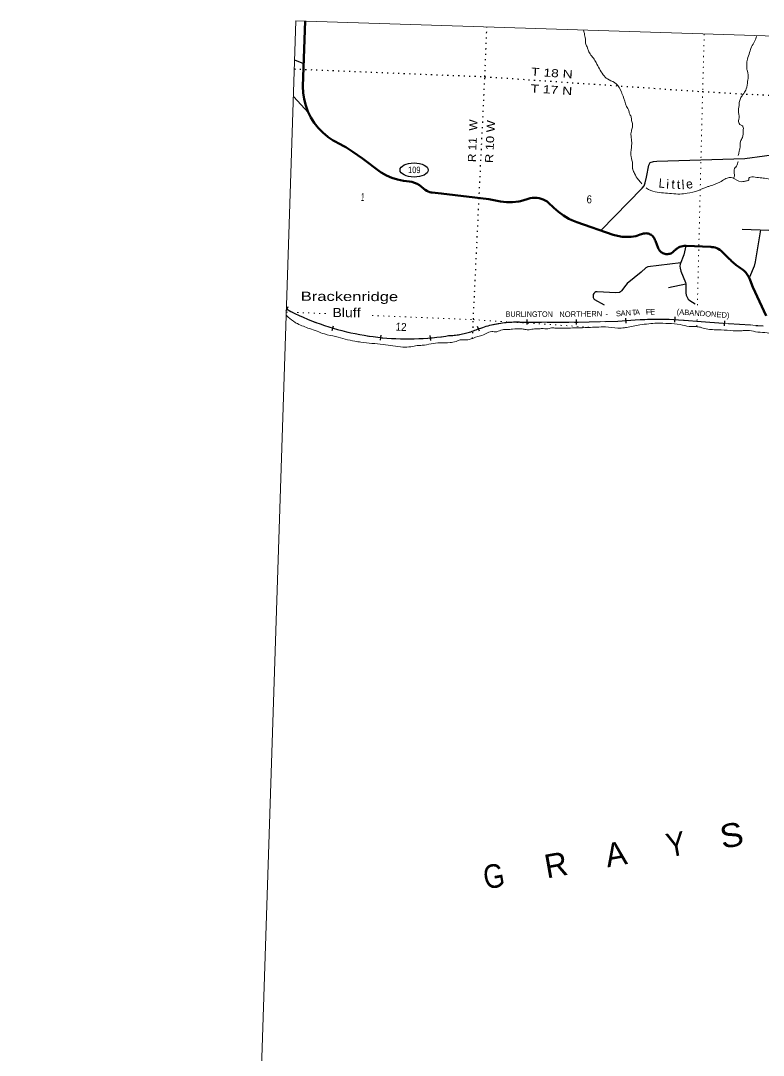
# Model space of a CAD drawing. Header units: feet. Extents: x -757852 to -501257, y -360805 to -170898.
# Drawn here: x -757852 to -741552, y -193615 to -170898 of the extents above; entities that cross this region are included whole.
import ezdxf
from ezdxf.enums import TextEntityAlignment as Align

# ---------------------------------------------------------------- set-up
doc = ezdxf.new("R2010")
doc.units = ezdxf.units.FT
doc.header["$LTSCALE"] = 80
doc.linetypes.add('DOTTED', pattern=[1.5, 0.3, -1.2])
doc.linetypes.add('LONG_DASHED', pattern=[7.5, 6, -1.5])
for name, color, linetype, lineweight in [('17', 7, 'Continuous', 25), ('23', 7, 'Continuous', 70), ('29', 7, 'Continuous', 25), ('34', 7, 'Continuous', 13), ('39', 7, 'Continuous', 13), ('4', 7, 'Continuous', 13), ('41', 7, 'Continuous', 13), ('6', 7, 'DOTTED', 25), ('63', 7, 'Continuous', 25), ('7', 7, 'DOTTED', 13)]:
    doc.layers.add(name, color=color, linetype=linetype, lineweight=lineweight)
doc.layers.add('42', color=7, linetype='Continuous')

msp = doc.modelspace()

# ---------------------------------------------------------------- linework, layer by layer
at = {"layer": '17'}
msp.add_ellipse((-749216.39, -174176.05), major_axis=(-309.24, 1), ratio=0.500121, dxfattribs=at)
at = {"layer": '23'}
for points in [[(-743840.14, -175928.34), (-743851.48, -175909.19), (-743860.75, -175888.96), (-743867.85, -175867.87), (-743910.64, -175756.42), (-743920.15, -175731.64), (-743932.58, -175706.42), (-743943.71, -175683.84), (-743966.33, -175646.83), (-743981.64, -175621.79), (-744006.61, -175603.93), (-744009.33, -175602.06), (-744031.66, -175589.98), (-744055.12, -175580.29), (-744079.47, -175573.11), (-744104.44, -175568.51), (-744129.75, -175566.55), (-744155.13, -175567.24), (-744180.3, -175570.58), (-744204.98, -175576.54), (-744228.9, -175585.04), (-744251.8, -175596), (-744327.79, -175621.48), (-744351.23, -175626.63), (-744450.54, -175641.79), (-744550.9, -175646.48), (-744651.19, -175640.66), (-744750.32, -175624.39), (-744847.21, -175597.84), (-745644.32, -175321.13), (-745751.31, -175278.68), (-745820.85, -175245.64), (-745939.68, -175176.77), (-746050.66, -175095.86), (-746152.57, -175003.79), (-746271.71, -174889.46), (-746295.21, -174871.47), (-746336.44, -174845.09), (-746380.2, -174823.16), (-746426.02, -174805.93), (-746473.39, -174793.58), (-746521.79, -174786.25), (-746570.69, -174784.02), (-746619.56, -174786.91), (-746667.85, -174794.9), (-746715.05, -174807.89), (-746738.61, -174816.75), (-746880.71, -174860.49), (-746921.45, -174867.37), (-747055.17, -174880.64), (-747189.54, -174879.85), (-747323.1, -174865.03), (-747578.98, -174818.54), (-748619.48, -174692.23), (-748820.36, -174673.16), (-748845.42, -174670.78), (-748870.36, -174663.95), (-748873.66, -174663.05), (-748907.77, -174650.16), (-748940.33, -174633.77), (-748971.01, -174614.07), (-748999.45, -174591.27), (-749007.95, -174582.79), (-749052.47, -174543.63), (-749100.83, -174509.34), (-749152.52, -174480.3), (-749206.95, -174456.81), (-749263.55, -174439.15), (-749321.68, -174427.5), (-749380.71, -174421.99), (-749449.22, -174413.69), (-749578.37, -174387.48), (-749704.08, -174347.92), (-749824.96, -174295.43), (-749939.7, -174230.59), (-749960.07, -174218.1), (-750352.47, -173922.79), (-750562.19, -173776.4), (-750717.1, -173673.68), (-750895.85, -173578.1), (-750921.52, -173564.37), (-750945.85, -173551.55), (-750992.08, -173527.19), (-751104.52, -173453.1), (-751113.75, -173446.24), (-751222.71, -173355.27), (-751321.57, -173253.4), (-751409.25, -173141.76), (-751484.77, -173021.57), (-751547.31, -172894.14), (-751596.19, -172760.87), (-751630.88, -172623.22), (-751650.98, -172482.7), (-751656.29, -172340.85), (-751606.14, -170904.54)], [(-741486.98, -177377.55), (-741778.81, -176749.15), (-741838.25, -176594.77), (-741847.82, -176569.91), (-741859.26, -176544.77), (-741875.02, -176512.48), (-741902.45, -176468.61), (-741934.31, -176427.86), (-741970.26, -176390.66), (-742009.91, -176357.42), (-742052.81, -176328.5), (-742080.55, -176312.62), (-742151.17, -176265.15), (-742216.44, -176210.56), (-742251.42, -176174.45), (-742275.47, -176149.62), (-742300.64, -176125.08), (-742415.44, -176013.2), (-742476.59, -175949.54), (-742478.52, -175947.93), (-742508.13, -175925.92), (-742539.87, -175907.13), (-742573.4, -175891.77), (-742608.36, -175879.99), (-742644.36, -175871.93), (-742656, -175870.58), (-742680.86, -175867.69), (-742706, -175866.53), (-743244.31, -175841.85), (-743252.29, -175840.95), (-743285.76, -175841.7), (-743318.98, -175845.94), (-743351.57, -175853.63), (-743383.18, -175864.68), (-743413.45, -175878.98), (-743442.07, -175896.36), (-743468.72, -175916.65), (-743480.12, -175927.38), (-743504.81, -175952.51), (-743529.67, -175975.98), (-743545.42, -175987.68), (-743564.57, -175999.01), (-743584.8, -176008.28), (-743605.89, -176015.38), (-743627.6, -176020.24), (-743649.7, -176022.81), (-743671.95, -176023.05), (-743694.11, -176020.96), (-743715.92, -176016.57), (-743737.16, -176009.92), (-743757.58, -176001.09), (-743776.97, -175990.17), (-743795.11, -175977.28), (-743811.81, -175962.57), (-743826.87, -175946.2), (-743840.14, -175928.34)]]:
    msp.add_lwpolyline(points, dxfattribs=at)
at = {"layer": '29'}
for p, q in [((-751639.02, -171846.12), (-751838.19, -171763.1)), ((-751536.94, -172922.4), (-751864.52, -172560.56)), ((-742014.96, -175475.06), (-739700.98, -175571.14)), ((-743249.87, -176685.7), (-743634.4, -176763.3))]:
    msp.add_line(p, q, dxfattribs=at)
for points in [[(-745120.68, -175502.91), (-744211.4, -174577.24), (-744167.95, -174523.6), (-744144.48, -174457.87), (-744113.61, -174333.72), (-744065.21, -174070.18), (-744050.62, -174040), (-744032.97, -174015.13), (-743961.45, -173988.35), (-743891.15, -173980.43), (-741956.39, -173920.99), (-741091.19, -173809.88)], [(-741614.4, -175491.69), (-741729.94, -176193.95), (-741753.32, -176284.32), (-741852.18, -176532.9)], [(-743251.56, -175841.52), (-743297.04, -176036.45), (-743373.31, -176242.61), (-743381.84, -176291.36), (-743379.49, -176331.27), (-743363.22, -176395.82), (-743260.49, -176643.12), (-743252.78, -176674.03), (-743253.3, -176870.62), (-743243.39, -176925.22), (-743224.62, -176969.83), (-743201.15, -177009.74), (-743167.63, -177040.85), (-743046.22, -177117.96)], [(-743361.69, -176211.19), (-744090.05, -176303.19), (-744126.88, -176325.41), (-744230.91, -176416.35), (-744539.88, -176668.16), (-744571.17, -176702.72), (-744662.34, -176827.86), (-744683.02, -176848.93), (-744711.18, -176865.36), (-744790.53, -176873.14), (-745195.03, -176851.37), (-745227.42, -176853.62), (-745250.89, -176863.01), (-745274.35, -176891.18), (-745285.69, -176912.18), (-745288.43, -176975.7), (-745274.35, -177003.87), (-745253.85, -177022.01), (-745045.54, -177134.67)]]:
    msp.add_lwpolyline(points, dxfattribs=at)
at = {"layer": '34'}
for points in [[(-746897.49, -177514.87), (-745615.4, -177515.78), (-744745.25, -177495.51), (-744360.88, -177470.37)], [(-743289.37, -177475.87), (-742912.21, -177506.62), (-741551.96, -177599.44)]]:
    msp.add_lwpolyline(points, dxfattribs=at)
for centre, radius, start, end in [((-749364.6, -172156.8), 5729.23, 242.48604, 279.05886), ((-746973.5, -179839.91), 2326.28, 88.12759, 111.47866), ((-743856.06, -183504.77), 6055.48, 84.63026, 94.78208), ((-748522.45, -176014.27), 1801.3, 271.90609, 292.77044)]:
    msp.add_arc(centre, radius, start, end, dxfattribs=at)
at = {"layer": '39'}
for p, q in [((-745492.35, -171124.91), (-745500.57, -171105.29)), ((-741708.03, -171262.56), (-741693.06, -171229.49))]:
    msp.add_line(p, q, dxfattribs=at)
msp.add_lwpolyline([(-751981.44, -177410.69), (-752011.9, -177379.03), (-752022.52, -177347.61)], dxfattribs=at)
for points in [[(-744457.95, -173385.21), (-744447.55, -173323.18), (-744426.13, -173235.37), (-744423.14, -173156.93), (-744439.5, -173111.97), (-744450.24, -173024.94), (-744462.89, -172988.18), (-744494.37, -172918.46), (-744502.94, -172879.85), (-744551.32, -172779.26), (-744631.03, -172552.54), (-744642.07, -172525.92), (-744665.91, -172466.57), (-744785.26, -172278.6), (-744816.51, -172255.21), (-744974.16, -172176.54), (-745067.03, -172084.29), (-745223.58, -171818.31), (-745282.13, -171721.34), (-745352.88, -171627.93), (-745397.63, -171537.55), (-745419.23, -171472.24), (-745454.35, -171392.31), (-745454.05, -171331.88), (-745475.45, -171208.17), (-745476.91, -171194.01), (-745492.35, -171124.91)], [(-741708.03, -171262.56), (-741756.9, -171385.55), (-741827.75, -171505.66), (-741843.86, -171559.42), (-741889.72, -171708.72), (-741914.61, -171834.66), (-741911.68, -171862.98), (-741916.14, -171927.26), (-741901.01, -172004.4), (-741887.02, -172164.09), (-741895.57, -172230.24), (-741928.01, -172396.17), (-741977.89, -172492.94), (-742005.26, -172526.11), (-742052.52, -172606.85), (-742080.04, -172696.43), (-742085.57, -172788.89), (-742090.13, -172802.81), (-742096.04, -172905.31), (-742084.85, -172980.29), (-742085.68, -173054.79), (-742094.93, -173086.66), (-742066.15, -173174.4), (-742009.14, -173206.85), (-741999.58, -173219.31), (-741993.09, -173312.22), (-742010.94, -173464.62), (-742050.27, -173547.69), (-742066.51, -173710.24), (-742080.54, -173762.06), (-742083, -173774.05), (-742101.42, -173859.52)], [(-737300.41, -173526.05), (-737409.42, -173499.32), (-737494.49, -173465.78), (-737556.89, -173469.38), (-737661.38, -173523.72), (-737697.55, -173524.32), (-737752.62, -173493.97), (-737793.5, -173460.13), (-737830.99, -173390.18), (-737893.02, -173278.98), (-737938.92, -173218.77), (-737989.6, -173178.51), (-738049.6, -173172.14), (-738065.72, -173173.52), (-738107.06, -173204.14), (-738124.71, -173245.75), (-738156.07, -173435.9), (-738171.33, -173467.54), (-738180.73, -173503.42), (-738226.46, -173543.94), (-738273.04, -173554.21), (-738358.81, -173538.77), (-738443.26, -173541.51), (-738533.72, -173544.03), (-738600.51, -173557.53), (-738635.36, -173576.32), (-738681.87, -173636.94), (-738683.85, -173741.62), (-738695.72, -173789.5), (-738739.21, -173824.06), (-738797.59, -173827.82), (-738811.24, -173817.22), (-738828.6, -173798.42), (-738886.23, -173729.68), (-738910.37, -173678.38), (-738937.53, -173653.15), (-738983.88, -173657.38), (-739091.69, -173693.46), (-739133.95, -173695.84), (-739197.66, -173681.26), (-739266.99, -173708.77), (-739314.04, -173731.11), (-739474.88, -173894.04), (-739505.65, -173910.96), (-739601.04, -173989.83), (-739621.94, -174011.17), (-739719.56, -174095.99), (-739839.17, -174177.95), (-739871.4, -174180.71), (-739877.88, -174192.55), (-739945.28, -174222.15), (-740085.02, -174252.95), (-740137.09, -174248.89), (-740311.61, -174296.47), (-740394.52, -174311.36), (-740615.85, -174322.87), (-740749.67, -174303.53), (-740858.79, -174321.43), (-741070.79, -174403.81), (-741175.91, -174421.86), (-741242.23, -174423.29), (-741272.08, -174416.09), (-741294.14, -174415.23), (-741361.55, -174392.45), (-741526.91, -174357.8), (-741658.87, -174342.57), (-741871.1, -174378.6), (-741869.48, -174388.74), (-741904.49, -174411.54), (-741971.35, -174427.06), (-742037.83, -174432.52), (-742229.43, -174348.49), (-742289.28, -174338.1), (-742301.39, -174339.64), (-742393.15, -174376.35), (-742508.13, -174442.36), (-742716.2, -174526.91), (-742785.22, -174546.37), (-742977.09, -174627.51), (-743224.33, -174686.35), (-743383.66, -174704.3), (-743563.98, -174693.24), (-743923.93, -174653), (-744113.81, -174577.1), (-744124.3, -174570.13)], [(-744219.68, -174478.59), (-744233.92, -174461.62), (-744293.48, -174390.8), (-744378.73, -174256.54), (-744417.22, -174160.35), (-744420.86, -174150.14), (-744422.73, -174041.28), (-744452.76, -173880.97), (-744453.64, -173745.97), (-744441.94, -173649.74), (-744457.95, -173385.21)], [(-742104.44, -173990.71), (-742110.11, -174010.69), (-742154.12, -174111.72), (-742168.62, -174123.23), (-742192.67, -174174.67), (-742189.65, -174253.35), (-742185.16, -174293.81), (-742201.34, -174358.97)], [(-751981.44, -177410.69), (-751827.02, -177521.46), (-751775.88, -177549.63), (-751512.94, -177658.59), (-751346.5, -177717.46), (-751184.07, -177776.16), (-750939.27, -177834.05), (-750517.47, -177937.11), (-750385.66, -177956.35), (-749897.7, -178009.62), (-749461.95, -178062.87), (-749289.05, -178057.53), (-749147.54, -178032.83), (-749040.81, -178024.91), (-748647.11, -177969.76), (-748426.08, -177966.29), (-748397.78, -177961.36), (-748262.05, -177930.38), (-748227.27, -177913.62), (-748128.64, -177907.4), (-748009.88, -177899.94), (-747818.55, -177832.87), (-747757.78, -177819.12), (-747513.17, -177723.91), (-747400.8, -177726.29), (-747278.73, -177684.72), (-747168.14, -177680.98), (-747057.32, -177671.19), (-746844.31, -177667.41), (-746798.34, -177673.24), (-746778.44, -177678.05), (-746692.3, -177683.42), (-746575.16, -177665.83), (-746472.66, -177663.79), (-746424.23, -177657.62), (-746277.85, -177663.33), (-746233.12, -177648.96), (-746168.57, -177641.41), (-746088.6, -177650.57), (-746002.21, -177649.91), (-745651.39, -177643.95), (-745395.13, -177633.32), (-745208.11, -177626.51), (-745019.15, -177621.8), (-744743.05, -177648.69), (-744596.06, -177638.31), (-744551.64, -177631.99), (-744262.37, -177576.8), (-744066.72, -177554.22), (-743883.4, -177539.22), (-743630.67, -177547.07), (-743376.48, -177569.08), (-743177.26, -177611.1), (-743068.97, -177615.33), (-742978.47, -177620.33), (-742933.01, -177630.71), (-742803.83, -177665.97), (-742663.85, -177681.5), (-742539.44, -177684.35), (-742014.09, -177704.86), (-741975.84, -177702.32), (-741857.38, -177702.92), (-741673.83, -177734.26), (-741469.68, -177752.31), (-741308.56, -177792.84), (-741206.14, -177792.81), (-740878.08, -177773.39), (-740562.5, -177713.2), (-740229.57, -177671.81), (-740128.09, -177643.54), (-739780.35, -177582.59), (-739554.24, -177551.14), (-739369.91, -177562.37), (-739171.41, -177570.12), (-739116.72, -177558.16), (-739104.32, -177548.57), (-739083.64, -177533.27), (-739040.61, -177510.77), (-738963.58, -177491.62), (-738854.76, -177429.4), (-738800.01, -177415.42), (-738647.54, -177419.37), (-738526, -177391.88), (-738398.93, -177403.44), (-738220.49, -177403.62), (-738061.68, -177421.66), (-737845.96, -177408.21), (-737784.28, -177407.52), (-737636.7, -177452.81), (-737529.1, -177527.52), (-737495.39, -177538.91), (-737436.87, -177531.12), (-737398.84, -177534.62), (-737370.84, -177537.73), (-737222.85, -177553.6), (-736975.82, -177553.17), (-736879.73, -177560.95)]]:
    msp.add_spline(points, degree=3, dxfattribs=at)
at = {"layer": '4'}
msp.add_lwpolyline([(-751809.62, -170897.83), (-720494.9, -171910.43), (-689178.81, -172879.95), (-657861.41, -173806.4), (-626542.79, -174689.77), (-595222.97, -175530.05), (-563902.02, -176327.26), (-532580.01, -177081.38), (-501256.99, -177792.41), (-505285.46, -360804.74), (-536860.21, -360087.99), (-568433.95, -359327.81), (-600006.62, -358524.19), (-631578.15, -357677.16), (-663148.48, -356786.69), (-694717.56, -355852.8), (-726285.32, -354875.48), (-757851.71, -353854.74)], close=True, dxfattribs=at)
msp.add_lwpolyline([(-751809.62, -170897.83), (-720494.9, -171910.43), (-689178.81, -172879.95), (-657861.41, -173806.4), (-626542.79, -174689.77), (-595222.97, -175530.05), (-563902.02, -176327.26), (-532580.01, -177081.38), (-501256.99, -177792.41), (-505285.46, -360804.74), (-536860.21, -360087.99), (-568433.95, -359327.81), (-600006.62, -358524.19), (-631578.15, -357677.16), (-663148.48, -356786.69), (-694717.56, -355852.8), (-726285.32, -354875.48), (-757851.71, -353854.74)], close=True, dxfattribs=at)
at = {"layer": '6'}
for points in [[(-747932.69, -177879.73), (-747916.41, -177452.92), (-747663.23, -172127.57), (-747619.56, -171035.81)], [(-751844.63, -171958.38), (-747663.23, -172127.57), (-742884.07, -172455.07), (-737601.38, -172743.99)]]:
    msp.add_lwpolyline(points, dxfattribs=at)
at = {"layer": '63'}
for p, q in [((-752019.62, -177256.95), (-751977.92, -177176.33)), ((-752027.16, -177271.64), (-752019.61, -177256.97)), ((-743492.27, -177514.07), (-743484.87, -177403.22)), ((-751017.3, -177701.09), (-750984.98, -177594.8)), ((-747784.04, -177716.86), (-747824.13, -177613.23)), ((-746731.54, -177571.35), (-746731.46, -177460.24)), ((-745654.53, -177569.49), (-745654.44, -177458.39)), ((-744560.77, -177539.93), (-744568.02, -177429.06)), ((-742404.92, -177597.73), (-742397.35, -177486.88)), ((-749951.63, -177909.82), (-749940.1, -177799.31)), ((-748852.09, -177919.53), (-748861.94, -177808.87))]:
    msp.add_line(p, q, dxfattribs=at)
at = {"layer": '63', "linetype": 'LONG_DASHED'}
msp.add_lwpolyline([(-752018.05, -177224.81), (-751921.63, -177282.88), (-751831.91, -177326.38), (-751741.41, -177368.36), (-751649.85, -177409.58), (-751557.76, -177448.5), (-751465.37, -177485.65), (-751371.96, -177522.04), (-751277.99, -177556.14), (-751183.72, -177588.45), (-751088.16, -177619.49), (-750992.82, -177648.47), (-750896.96, -177676.45), (-750800.04, -177702.39), (-750703.35, -177726.29), (-750605.83, -177748.66), (-750508.32, -177769.74), (-750409.74, -177788.8), (-750311.66, -177806.31), (-750212.52, -177821.79), (-750113.85, -177835.72), (-750014.4, -177848.13), (-749915.17, -177858.48), (-749815.65, -177867.06), (-749716.11, -177874.34), (-749616.02, -177879.33), (-749515.91, -177883.04), (-749416.02, -177884.69), (-749316.11, -177885.07), (-749216.15, -177882.89), (-749116.18, -177879.42), (-749016.7, -177874.41), (-748916.92, -177867.61), (-748817.38, -177858.76), (-748717.54, -177848.11), (-748618.45, -177836.43), (-748519.32, -177822.2), (-748462.65, -177813.48), (-748431.1, -177812.25), (-748399.82, -177810.31), (-748368.57, -177807.82), (-748337.14, -177804.97), (-748305.93, -177801.42), (-748274.89, -177797.32), (-748243.7, -177792.87), (-748212.71, -177787.69), (-748181.92, -177781.98), (-748150.97, -177775.73), (-748120.4, -177768.95), (-748089.84, -177761.8), (-748059.3, -177753.95), (-748029.14, -177745.55), (-747998.99, -177736.63), (-747969.04, -177727.34), (-747939.12, -177717.35), (-747909.56, -177707), (-747880.03, -177695.92), (-747850.87, -177684.5), (-747825.69, -177674.16), (-747787.7, -177659.46), (-747749.59, -177645.72), (-747711.22, -177632.62), (-747672.47, -177619.87), (-747633.59, -177608.08), (-747594.67, -177597.02), (-747555.37, -177586.31), (-747515.94, -177576.54), (-747476.47, -177567.52), (-747436.53, -177559.05), (-747396.76, -177551.41), (-747356.84, -177544.21), (-747316.56, -177537.85), (-747276.46, -177532.34), (-747236.12, -177527.47), (-747195.81, -177523.11), (-747155.17, -177519.63), (-747114.78, -177516.74), (-747074.06, -177514.72), (-747033.59, -177513.31), (-746992.87, -177512.54), (-746952.34, -177512.6), (-746911.77, -177513.4), (-746897.48, -177513.78), (-745615.41, -177514.67), (-744745.3, -177494.42), (-744360.96, -177469.28), (-744255.31, -177461.05), (-744150.02, -177455.28), (-744044.6, -177451.33), (-743938.48, -177448.51), (-743832.74, -177448.19), (-743727.47, -177449.71), (-743621.49, -177452.4), (-743515.9, -177457.54), (-743410.78, -177464.55), (-743304.9, -177473.31), (-743289.28, -177474.77), (-742912.13, -177505.53), (-741551.88, -177598.34)], dxfattribs=at)
at = {"layer": '7'}
for p, q in [((-742847.26, -171192.03), (-742883.71, -172446.04)), ((-742883.71, -172446.04), (-742998.54, -177145.91)), ((-752020.57, -177295.42), (-751147.45, -177330.84)), ((-750137.28, -177371.83), (-747916.77, -177461.95)), ((-747916.77, -177461.95), (-745307.63, -177630.09)), ((-743006.22, -177460.26), (-743010.07, -177617.95))]:
    msp.add_line(p, q, dxfattribs=at)

# ---------------------------------------------------------------- texts
at = {"layer": '17', "width": 0.85}
msp.add_text('109', height=140, dxfattribs=at).set_placement((-749212.94, -174244.36), align=Align.CENTER)
at = {"layer": '34'}
msp.add_text('-', height=120, rotation=1.333, dxfattribs=at).set_placement((-745016.43, -177395.23))
for s, rotation, width, p in [('S', 3.742, 0.95, (-744727.83, -177387.15)), ('A', 3.742, 0.85, (-744626.73, -177380.28)), ('N', 3.742, 0.85, (-744509.88, -177371.54)), ('T', 3.742, 1.05, (-744384.39, -177364.39)), ('A', 4.454, 0.9, (-744308.45, -177358.84)), ('F', 2.146, 1.1, (-744075.29, -177349.22))]:
    msp.add_text(s, height=120, rotation=rotation, dxfattribs=dict(at, width=width)).set_placement(p, align=Align.CENTER)
msp.add_text('E', height=120, rotation=1.522, dxfattribs=at).set_placement((-743977.99, -177349.53), align=Align.CENTER)
at = {"layer": '41'}
for s, height, rotation, width, p in [('L', 200.9, 354.544, 0.9, (-743854.81, -174559.77)), ('S', 520.7, 10.068, 1.1, (-742454.55, -189081.36)), ('Y', 520.7, 10.067, 0.9, (-743630.98, -189272.62)), ('G', 520.7, 10.071, 0.85, (-747647.85, -189975.83))]:
    msp.add_text(s, height=height, rotation=rotation, dxfattribs=dict(at, width=width)).set_placement(p)
for s, height, rotation, p in [('i', 200.9, 357.42, (-743684.98, -174585.18)), ('t', 200.9, 357.901, (-743570.93, -174585.9)), ('t', 200.9, 0.916, (-743448.36, -174593.67)), ('l', 200.9, 4.39, (-743336.25, -174599.79)), ('e', 200.9, 10.829, (-743230.16, -174594.45)), ('A', 520.7, 10.069, (-744974.22, -189491.62)), ('R', 520.7, 10.07, (-746304.88, -189733.1))]:
    msp.add_text(s, height=height, rotation=rotation, dxfattribs=at).set_placement(p)
at = {"layer": '42'}
for s, rotation, width, p in [('Brackenridge', 359.751, 1.35, (-751704.62, -177048.33)), ('Bluff', 359.75, 1.15, (-751009.3, -177405.99))]:
    msp.add_text(s, height=200.9, rotation=rotation, dxfattribs=dict(at, width=width)).set_placement(p)
at = {"layer": '6'}
for s, rotation, width, p in [('T 18 N', 356.08, 1.3, (-746655.46, -172101.69)), ('T 17 N', 356.08, 1.3, (-746666.41, -172468.89)), ('R 11  W', 87.709, 1.1, (-747862.6, -174005.82)), ('R 10 W', 87.278, 1.2, (-747485.37, -174026.79))]:
    msp.add_text(s, height=175.8, rotation=rotation, dxfattribs=dict(at, width=width)).set_placement(p)
at = {"layer": '63', "width": 0.95}
for s, height, rotation, p in [('BURLINGTON', 120.5, 359.96, (-747208.28, -177400.75)), ('(ABANDONED)', 120, 356.097, (-743455.84, -177347.39))]:
    msp.add_text(s, height=height, rotation=rotation, dxfattribs=at).set_placement(p)
at = {"layer": '63'}
msp.add_text('NORTHERN', height=120.5, rotation=0.833, dxfattribs=at).set_placement((-746029.11, -177404.45))
at = {"layer": '7'}
for s, rotation, width, p in [('1', 357.767, 0.45, (-750382.07, -174855.65)), ('6', 357.765, 0.9, (-745433.76, -174905.63)), ('12', 357.767, 0.9, (-749622.07, -177703.19))]:
    msp.add_text(s, height=175.8, rotation=rotation, dxfattribs=dict(at, width=width)).set_placement(p)

doc.saveas('drawing.dxf')
